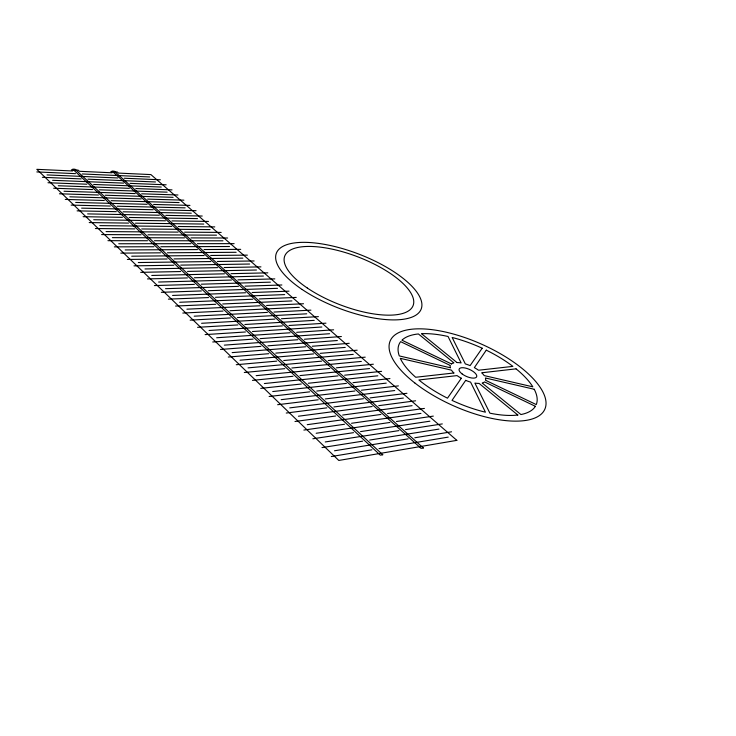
<?xml version="1.0" encoding="UTF-8"?>
<svg xmlns="http://www.w3.org/2000/svg" width="736" height="736" viewBox="0 0 736 736"><rect width="100%" height="100%" fill="white"/><g stroke="black" fill="none" stroke-linecap="round" stroke-linejoin="round"><path stroke-width="1.1" d="M331.31 456.541L371.928 449.797M379.012 448.62L448.242 437.11M334.512 450.782L408.149 438.84M414.8 437.764L451.554 431.802M322 447.598L362.627 441.177M369.674 440.064L438.969 429.106M325.248 441.959L398.912 430.606M405.518 429.594L442.308 423.918M312.864 438.776L353.501 432.667M360.548 431.609L429.898 421.194M316.176 433.265L389.868 422.473M396.474 421.507L433.302 416.116M303.867 430.072L344.494 424.276M351.541 423.274L420.937 413.384M307.243 424.681L380.935 414.451M387.55 413.531L424.405 408.416M294.998 421.498L335.616 416.006M342.663 415.058L412.086 405.665M298.43 416.226L372.131 406.53M378.736 405.665L415.619 400.807M286.249 413.043L326.858 407.845M333.905 406.944L403.356 398.056M289.745 407.891L363.437 398.719M370.052 397.9L406.953 393.3M277.628 404.708L318.219 399.795M325.266 398.949L394.735 390.54M281.17 399.666L354.853 391.009M361.468 390.227L398.397 385.894M269.118 396.483L309.7 391.856M316.747 391.055L386.225 383.125M272.725 391.552L346.389 383.392M353.004 382.665L389.942 378.571M260.737 388.378L301.291 384.017M308.329 383.263L377.826 375.802M264.39 383.548L338.026 375.884M344.641 375.194L381.598 371.349M252.457 380.383L292.992 376.289M300.03 375.581L369.527 368.57M256.165 375.664L329.774 368.469M336.389 367.825L373.354 364.21M244.297 372.49L284.804 368.662M291.842 368L361.33 361.422M248.05 367.88L321.632 361.146M328.247 360.539L365.212 357.162M236.256 364.716L276.727 361.137M283.756 360.511L353.243 354.366M240.046 360.198L313.591 353.915M320.206 353.354L357.172 350.198M228.307 357.034L268.75 353.703M275.779 353.124L345.248 347.401M232.153 352.618L305.652 346.776M312.257 346.251L349.232 343.316M220.478 349.462L260.875 346.371M267.904 345.828L337.355 340.52M224.36 345.138L297.804 339.728M304.419 339.241L341.384 336.527M212.741 341.982L253.11 339.13M260.13 338.634L329.553 333.721M216.669 337.76L290.058 332.773M296.672 332.322L333.629 329.811M205.114 334.613L245.438 331.982M252.448 331.522L321.844 327.005M209.079 330.473L282.412 325.901M289.018 325.487L325.965 323.178M197.579 327.327L237.866 324.926M244.876 324.502L314.235 320.362M201.59 323.288L274.859 319.102M281.456 318.734L318.394 316.627M190.146 320.142L230.386 317.961M237.388 317.575L306.71 313.803M194.194 316.186L267.398 312.395M273.994 312.055L310.914 310.15M182.813 313.058L222.999 311.08M230 310.73L299.276 307.326M186.898 309.184L260.02 305.771M266.616 305.468L303.526 303.747M175.573 306.056L215.712 304.281M222.695 303.977L291.934 300.923M179.685 302.266L252.742 299.23M259.33 298.954L296.222 297.418M168.415 299.138L208.509 297.574M215.492 297.298L284.666 294.593M172.574 295.44L245.548 292.762M252.135 292.523L289 291.171M161.359 292.312L201.397 290.95M208.371 290.711L277.5 288.337M165.545 288.687L238.436 286.368M245.014 286.166L281.86 284.988M154.385 285.577L194.368 284.4M201.333 284.197L270.406 282.155M158.608 282.035L231.408 280.057M237.986 279.882L274.813 278.88M147.504 278.926L187.432 277.932M194.387 277.757L263.396 276.046M151.754 275.457L224.471 273.82M231.04 273.672L267.83 272.844M140.705 272.348L180.568 271.547M187.524 271.4L256.459 270.011M144.983 268.962L217.608 267.646M224.167 267.536L260.94 266.874M133.989 265.862L173.797 265.236M180.734 265.126L249.614 264.031M138.304 262.54L210.827 261.556M217.378 261.464L254.122 260.967M127.356 259.449L167.109 258.998M174.036 258.916L242.843 258.134M131.698 256.202L204.12 255.53M210.671 255.475L247.379 255.134M120.805 253.12L160.494 252.834M167.412 252.788L236.146 252.292M125.175 249.936L197.496 249.578M204.038 249.541L240.718 249.357M114.338 246.864L153.953 246.744M160.871 246.726L229.522 246.523M118.726 243.754L190.946 243.69M197.478 243.68L234.122 243.653M107.944 240.681L147.494 240.727M154.394 240.736L222.971 240.81M112.36 237.645L184.469 237.866M191.001 237.894L227.608 238.004M101.623 234.572L141.11 234.775M148 234.812L216.494 235.17M106.067 231.601L178.066 232.116M184.589 232.162L221.159 232.42M95.386 228.537L134.798 228.896M141.68 228.96L210.091 229.586M99.848 225.63L171.736 226.43M178.25 226.495L214.783 226.9M89.212 222.576L128.57 223.091M135.433 223.174L203.752 224.057M93.693 219.733L165.48 220.8M171.985 220.901L208.472 221.435M83.122 216.688L122.397 217.341M129.26 217.46L197.487 218.601M87.621 213.9L159.289 215.234M165.784 215.363L202.234 216.034M77.096 210.864L116.306 211.664M123.151 211.802L191.296 213.201M81.622 208.141L153.171 209.732M159.657 209.88L196.061 210.689M71.144 205.105L110.28 206.052M117.116 206.209L185.159 207.856M75.688 202.446L147.117 204.295M153.594 204.461L189.952 205.408M65.256 199.419L104.319 200.496M111.145 200.689L179.096 202.566M69.819 196.816L141.128 198.913M147.596 199.106L183.908 200.174M59.432 193.789L98.431 195.012M105.239 195.224L173.098 197.331M64.023 191.25L135.203 193.596M141.662 193.807L177.937 194.994M53.682 188.232L92.607 189.575M99.406 189.814L167.155 192.16M58.282 185.748L129.352 188.324M135.801 188.563L172.022 189.879M47.996 182.74L86.839 184.212M93.628 184.469L161.285 187.036M52.615 180.311L123.556 183.117M129.996 183.374L166.161 184.81M42.375 177.302L81.144 178.903M87.924 179.179L155.471 181.967M47.012 174.929L117.824 177.965M124.255 178.241L160.374 179.786M36.818 171.93L75.514 173.65M82.276 173.954L149.721 176.953M465.686 380.356L452.024 400.375A74.925 29.983 23.9 0 0 485.438 412.188L470.58 382.094A19.127 7.645 23.9 0 1 465.686 380.356M486.275 350.161L474.352 367.65A19.127 7.645 23.9 0 1 478.52 370.226L512.909 366.381A74.925 29.983 23.9 0 0 486.275 350.161M461.325 378.258L447.488 398.185A74.925 29.983 23.9 0 1 418.876 379.978L457.074 375.599A19.127 7.645 23.9 0 0 461.325 378.258M482.19 348.22L470.102 365.617A19.127 7.645 23.9 0 0 465.345 363.924L452.143 337.465A74.925 29.983 23.9 0 1 482.19 348.22M382.748 454.756L380.31 455.17L72.708 169.133L75.044 169.243L382.748 454.756M423.329 447.966L421.047 448.362L112.001 171.083L114.227 171.184L423.329 447.966M456.844 440.358L338.79 460.451L36.8 169.326L72.643 170.982L71.374 169.795L78.126 170.117L79.396 171.295L112.074 172.794L110.796 171.644L117.208 171.948L118.496 173.098L150.889 174.588L456.844 440.358M516.056 368.846L481.694 372.784A19.127 7.645 23.9 0 1 484.178 375.581L532.836 386.842A74.925 29.983 23.9 0 0 516.056 368.846M453.891 372.986L415.674 377.264A74.925 29.983 23.9 0 1 400.292 358.34L451.462 370.153A19.127 7.645 23.9 0 0 453.891 372.986M534.216 389.261L485.429 377.991A19.127 7.645 23.9 0 1 485.548 380.273L536.25 404.588A74.925 29.983 23.9 0 0 534.216 389.261M450.312 367.742L399.298 355.93A74.925 29.983 23.9 0 1 400.632 341.66L450.322 365.498A19.127 7.645 23.9 0 0 450.312 367.742M451.481 363.934L401.948 340.188A74.925 29.983 23.9 0 1 418.398 333.951L453.882 362.876A19.127 7.645 23.9 0 0 451.481 363.934M535.376 406.309L484.509 381.901A19.127 7.645 23.9 0 1 482.181 383.042L520.913 414.534A74.925 29.983 23.9 0 0 535.376 406.309M456.992 362.554L421.516 333.712A74.925 29.983 23.9 0 1 448.058 336.481L461.113 362.931A19.127 7.645 23.9 0 0 456.992 362.554M517.84 415.021L479.081 383.419A19.127 7.645 23.9 0 1 474.904 383.079L489.918 413.181A74.925 29.983 23.9 0 0 517.84 415.021M462.07 373.897A9.559 3.818 23.9 0 0 476.624 376.85A9.559 3.818 23.9 0 0 465.06 367.982A9.559 3.818 23.9 0 0 462.07 373.897M414.81 382.959A84.53 33.847 23.9 0 0 544.244 410.394A84.53 33.847 23.9 0 0 443.56 331.623A84.53 33.847 23.9 0 0 414.81 382.959M302.192 289.524A77.611 28.833 21.1 0 0 420.928 309.663A77.611 28.833 21.1 0 0 323.224 244.131A77.611 28.833 21.1 0 0 302.192 289.524M307.317 288.024A68.798 25.548 21.1 0 0 412.813 306.25A68.798 25.548 21.1 0 0 326.674 248.087A68.798 25.548 21.1 0 0 307.317 288.024"/></g></svg>
